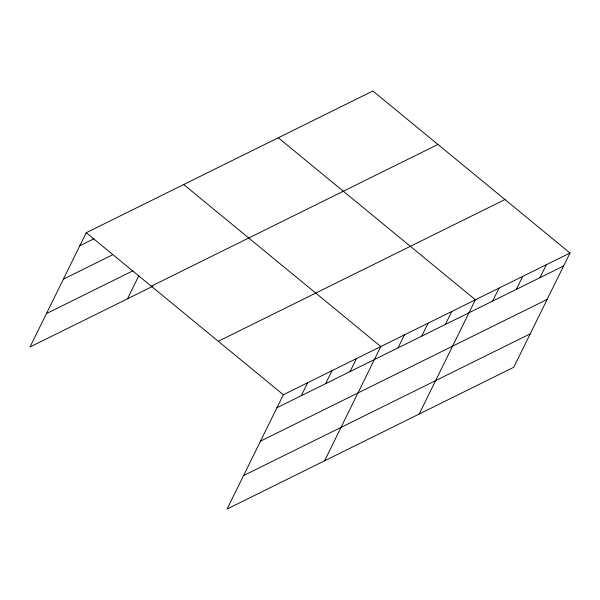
<?xml version="1.0" encoding="UTF-8"?>
<svg xmlns="http://www.w3.org/2000/svg" width="600" height="600" viewBox="0 0 600 600"><rect width="100%" height="100%" fill="white"/><g stroke="black" fill="none" stroke-linecap="round" stroke-linejoin="round"><path stroke-width="0.9" d="M570 253.005L283.327 394.748L227.108 509.01L513.773 367.267L570 253.005L372.892 90.99L86.227 232.733L30 346.995L152.752 286.305M127.47 298.808L138.983 275.407M301.305 395.692L307.695 382.702M325.673 383.647L332.062 370.65M350.04 371.595L356.43 358.605M324.57 460.815L380.798 346.553L183.69 184.538M398.055 347.858L404.445 334.86M421.702 336.157L428.1 323.168M445.357 324.465L451.748 311.475M419.175 414.045L475.395 299.782L278.295 137.767M492.653 301.08L499.05 288.082M516.308 289.388L522.697 276.39M539.955 277.688L546.352 264.697M79.83 245.73L94.117 238.665M63.39 279.15L112.118 255.053M46.447 313.575L132.99 270.788M151.267 286.2L437.94 144.45M218.288 341.28L504.952 199.538M276.938 407.745L563.61 265.995M260.49 441.158L547.162 299.415M243.548 475.59L530.22 333.847M86.227 232.733L283.327 394.748"/></g></svg>
